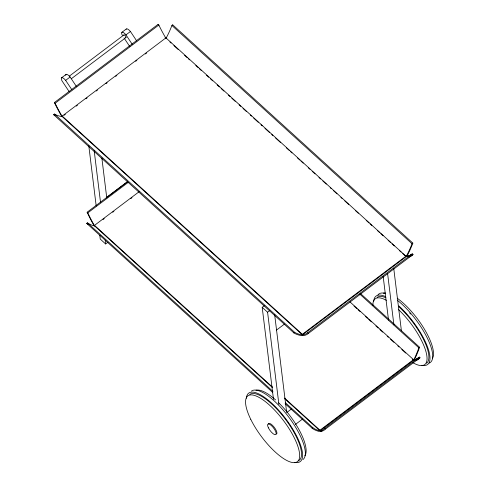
<?xml version="1.0" encoding="UTF-8"?>
<svg xmlns="http://www.w3.org/2000/svg" width="487" height="487" viewBox="0 0 487 487"><rect width="100%" height="100%" fill="white"/><g stroke="black" fill="none" stroke-linecap="round" stroke-linejoin="round"><path stroke-width="0.73" d="M360.55 293.582L419.575 347.231L419.441 347.627A76.934 36.056 -47.7 0 1 414.449 359.589L319.174 431.439A76.934 36.056 -47.7 0 1 312.337 428.39L285.145 403.735M172.556 25.275L172.715 24.861L412.848 243.11L412.69 243.518A75.759 35.508 -47.7 0 1 407.059 255.961L301.477 335.586A75.759 35.508 -47.7 0 1 294.002 333.023L53.643 114.658L54.465 114.043A74.767 35.046 -47.7 0 0 61.843 116.57L62.281 116.636L62.208 116.076L165.921 37.864L406.426 256.625A74.584 24.66 53 0 0 411.363 254.531L411.965 255.316A75.576 24.989 53 0 1 409.713 256.722M413.907 359.595L413.603 360.228L412.477 359.205M165.142 37.657L165.988 38.424L166.335 37.761A74.767 35.046 -47.7 0 0 171.893 25.482L172.715 24.861M414.443 359.589L414.729 359.522A74.937 24.776 53 0 0 419.307 357.105L420.001 357.738L325.444 429.071A75.929 25.105 53 0 1 320.811 431.525L284.597 398.616M420.001 357.738L419.879 357.86A75.929 25.105 53 0 1 417.791 359.418M407.053 255.961L407.363 255.918A74.584 24.66 53 0 0 412.3 253.83L413.037 254.5L308.259 333.528A75.576 24.989 53 0 1 303.255 335.646L61.435 115.869A75.576 24.989 53 0 1 54.593 102.982L54.386 102.562L158.098 24.35L158.835 25.02A74.584 24.66 53 0 0 165.592 37.736M413.037 254.5L412.903 254.61A75.576 24.989 53 0 1 410.218 256.186M61.539 77.829L66.007 74.462M121.866 32.337L126.334 28.97M69.349 76.112L123.99 34.906M69.124 91.58L62.019 80.891A5.199 1.717 53 0 1 61.873 77.677A5.199 1.717 53 0 1 65.648 80.355L70.116 76.989L76.38 86.418M122.347 35.399A5.199 1.717 53 0 1 122.194 32.185A5.199 1.717 53 0 1 125.969 34.863L130.437 31.497L136.707 40.926M71.309 78.754L125.95 37.548M54.386 102.562L55.128 103.232L158.835 25.02M64.101 115.267L65.313 114.348M76.228 106.117L77.439 105.204M85.931 98.8L87.143 97.881M96.243 91.02L97.455 90.107M105.947 83.703L107.158 82.79M115.65 76.386L116.862 75.473M135.666 61.295L136.877 60.382M145.37 53.978L146.581 53.059M106.562 197.43L127.192 181.87M272.233 387.372L93.79 225.201A75.929 25.105 53 0 1 87.313 212.649L87.118 212.235L127.576 181.724M87.118 212.235L87.812 212.862L128.264 182.351M272.781 392.492L86.704 223.375L87.441 222.821A75.929 35.588 -47.7 0 0 94.18 225.828L94.588 225.919L94.515 225.359L139.197 191.665M103.037 219.546L104.248 218.633M112.698 212.259L113.909 211.352M130.814 198.599L132.02 197.692M99.786 235.312L100.249 239.074L105.636 243.969L107.889 242.264M273.499 399.401L262.195 307.334L264.392 305.678M278.887 404.295L267.582 312.228L269.774 310.572M276.549 330.052L284.438 324.105M293.777 332.901L294.592 332.286A74.767 35.046 -47.7 0 0 301.97 334.812L302.719 334.837A74.584 24.66 53 0 0 307.656 332.743L412.3 253.83M402.743 253.605L406.121 256.667L406.468 256.01A74.767 35.046 -47.7 0 0 412.026 243.725L412.848 243.11M302.409 334.879L302.342 334.319L406.048 256.107M287.287 412.118L291.536 408.916M295.426 424.427L302.707 418.936M312.13 428.262L312.867 427.702A75.929 35.588 -47.7 0 0 319.612 430.709L320.3 430.739A74.937 24.776 53 0 0 324.878 428.317L419.313 357.105M419.575 347.231L418.838 347.785L359.814 294.136M320.014 430.8L319.947 430.24L413.53 359.662L350.007 301.928M320.805 431.525L322.017 430.611M53.643 114.658L53.868 114.786A75.759 35.508 -47.7 0 0 54.982 115.389M86.704 223.375L86.905 223.515A76.934 36.056 -47.7 0 0 88.451 224.507M171.899 25.482L412.026 243.725M169.926 42.004L171.053 43.026M173.859 45.583L178.364 49.668M184.549 55.293L187.361 57.85M188.481 58.872L189.607 59.889M195.792 65.514L198.045 67.559M199.171 68.582L201.417 70.627M206.482 75.223L208.728 77.269M210.414 78.803L212.667 80.848M217.165 84.939L219.412 86.978M221.098 88.512L223.91 91.069M228.409 95.16L230.101 96.694M231.788 98.222L235.16 101.29M239.099 104.869L240.785 106.403M243.031 108.449L246.41 111.511M250.342 115.09L251.469 116.113M253.721 118.158L258.22 122.249M261.032 124.8L262.152 125.823M264.965 128.379L269.463 132.47M271.716 134.515L272.842 135.538M275.648 138.089L280.713 142.691M286.338 147.805L289.15 150.355M290.27 151.378L291.957 152.912M297.581 158.025L299.834 160.071M300.96 161.094L303.206 163.133M308.271 167.735L309.957 169.269M312.204 171.314L315.016 173.871M318.955 177.445L320.641 178.979M322.887 181.024L326.266 184.092M330.198 187.672L331.324 188.694M333.577 190.734L336.949 193.802M340.888 197.381L342.008 198.404M344.82 200.961L348.759 204.534M355.504 210.67L358.316 213.227M366.194 220.38L369.006 222.936M370.126 223.959L371.818 225.493M377.437 230.601L379.69 232.646M380.816 233.669L383.062 235.714M388.127 240.316L390.373 242.356M392.059 243.89L394.312 245.935M399.37 250.537L401.057 252.071M354.012 306.067L356.825 308.624M357.945 309.641L360.197 311.686M365.256 316.282L367.502 318.328M368.629 319.35L371.441 321.907M375.934 325.992L378.186 328.037M379.872 329.571L382.685 332.122M387.177 336.213L388.303 337.235M390.556 339.275L393.928 342.343M397.861 345.916L398.987 346.939M401.793 349.496L405.732 353.069M307.656 332.743L308.393 333.412M62.208 116.076L302.342 334.319M54.465 114.043L294.592 332.286M262.195 307.334L267.582 312.228M324.878 428.323L325.572 428.95M94.515 225.359L272.726 387.323M284.53 398.049L319.947 430.24M87.441 222.821L272.951 391.426M285.321 402.67L312.867 427.702M125.969 34.863L132.233 44.293M124.015 37.913L129.865 46.715M65.648 80.355L71.912 89.785M62.281 116.636L61.879 115.949A74.584 24.66 53 0 1 55.128 103.232M94.588 225.919L94.21 225.256A74.937 24.776 53 0 1 87.812 212.862M158.098 24.35L158.299 24.77A75.576 24.989 53 0 0 158.805 25.823M413.53 359.662L413.889 360.161A74.937 24.776 53 0 0 418.467 357.738L419.033 358.499A75.929 25.105 53 0 1 416.148 360.423M393.721 268.221L401.416 330.856M387.603 273.609L393.91 324.957M383.147 276.263L388.523 320.062M274.656 314.639L286.666 412.44M165.921 37.864L165.988 38.424M101.862 158.032L106.763 197.905M94.18 150.678L100.553 202.586M105.174 240.207L105.636 243.969M88.798 145.783L96.189 205.971M126.133 29.299A5.199 1.717 53 0 1 130.437 31.497M255.967 390.221A41.182 13.618 53 0 1 275.618 399.937M278.716 402.84A41.182 13.618 53 0 1 304.838 455.795M249.728 394.458A41.182 13.618 53 0 1 286.514 420.738A41.182 13.618 53 0 1 298.19 460.854M246.373 398.287A42.826 14.16 53 0 1 285.887 418.972A42.826 14.16 53 0 1 294.562 462.358M251.469 391.079A42.826 14.16 53 0 1 288.621 416.915A42.826 14.16 53 0 1 302.957 459.533M268.343 424.019A6.587 2.179 53 0 1 273.846 426.807A6.587 2.179 53 0 1 276.579 434.039M377.09 297.387A41.182 13.618 53 0 1 385.887 297.758M398.963 306.853A41.182 13.618 53 0 1 426.594 363.211M398.609 309.659A41.182 13.618 53 0 1 426.034 351.894A41.182 13.618 53 0 1 412.939 362.724M372.92 305.556A41.182 13.618 53 0 1 386.398 300.333M409.683 312.964A41.182 13.618 53 0 1 410.608 314.03M397.672 300.522A42.826 14.16 53 0 1 426.868 337.168A42.826 14.16 53 0 1 429.224 363.065M377.936 294.872A42.826 14.16 53 0 1 385.15 293.405M383.324 293.15A41.182 13.618 53 0 1 385.363 292.955M397.234 298.245A41.182 13.618 53 0 1 424.731 329.693A41.182 13.618 53 0 1 432.596 358.073M398.847 305.915A42.826 14.16 53 0 1 427.19 346.038A42.826 14.16 53 0 1 421.919 365.287M373.73 301.216A42.826 14.16 53 0 1 385.247 296.461M418.832 347.785A75.929 35.588 -47.7 0 1 413.913 359.589M417.396 359.613A75.929 25.105 53 0 1 416.568 359.948M123.893 35.228A1.65 0.542 53 0 1 124.782 35.228A1.65 0.542 53 0 1 126.017 37.049A1.65 0.542 53 0 1 125.336 37.371M65.763 75.29A5.199 1.717 53 0 1 70.116 76.989M409.287 256.886A75.576 24.989 53 0 1 408.849 257.039M250.744 419.307A41.182 13.618 53 0 0 297.374 461.682A41.182 13.618 53 0 0 269.743 405.33A41.182 13.618 53 0 0 250.744 419.307M268.38 427.817A6.587 2.179 53 0 0 275.837 434.599A6.587 2.179 53 0 0 271.417 425.583A6.587 2.179 53 0 0 268.38 427.817"/></g></svg>
